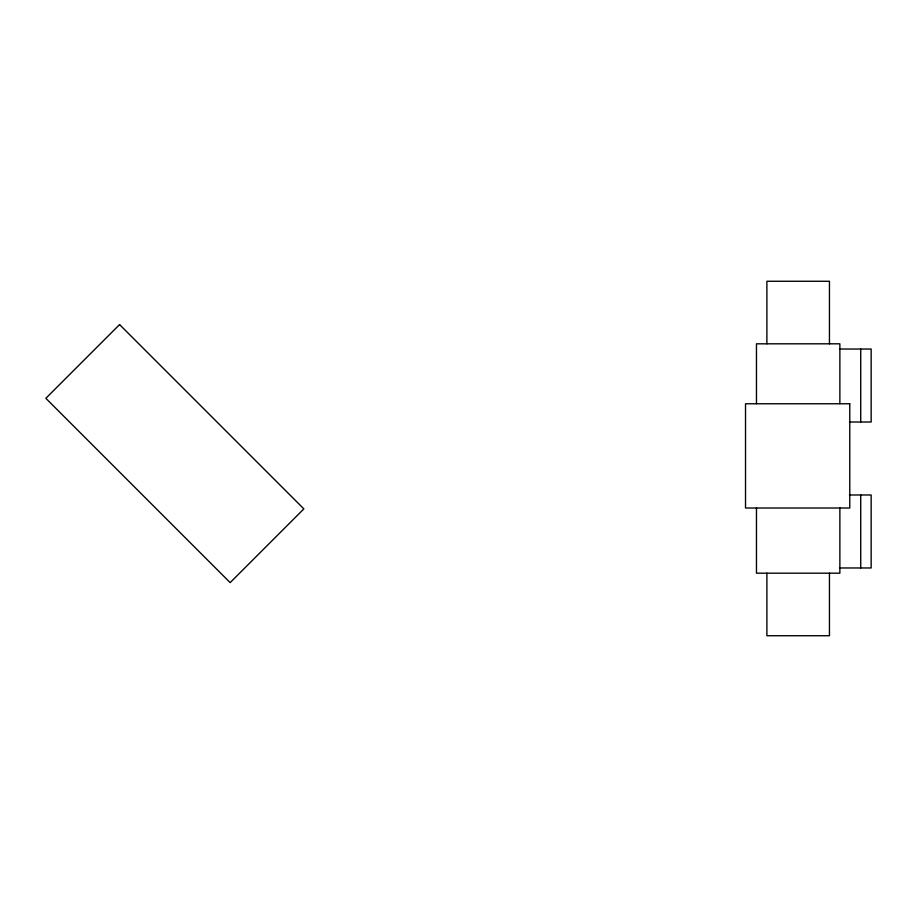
<?xml version="1.0" encoding="UTF-8"?>
<svg xmlns="http://www.w3.org/2000/svg" width="917" height="917" viewBox="0 0 917 917"><rect width="100%" height="100%" fill="white"/><g stroke="black" fill="none" stroke-linecap="round" stroke-linejoin="round"><path stroke-width="1.38" d="M839.502 349.033L871.15 349.033L871.15 422.015L849.406 422.015M849.406 494.985L871.15 494.985L871.15 567.967L839.502 567.967M860.719 349.033L860.719 422.015M860.719 494.985L860.719 567.967M839.869 403.652L839.869 343.818L756.468 343.818L756.468 403.652M839.869 507.651L839.869 573.182L756.468 573.182L756.468 507.651M829.449 343.818L829.449 281.267L766.887 281.267L766.887 343.818M829.449 573.182L829.449 635.733L766.887 635.733L766.887 573.182M119.577 324.584L45.85 398.31L230.156 582.616L303.871 508.889L119.577 324.584M849.772 403.767L745.521 403.767L745.521 508.018L849.772 508.018L849.772 403.767"/></g></svg>
